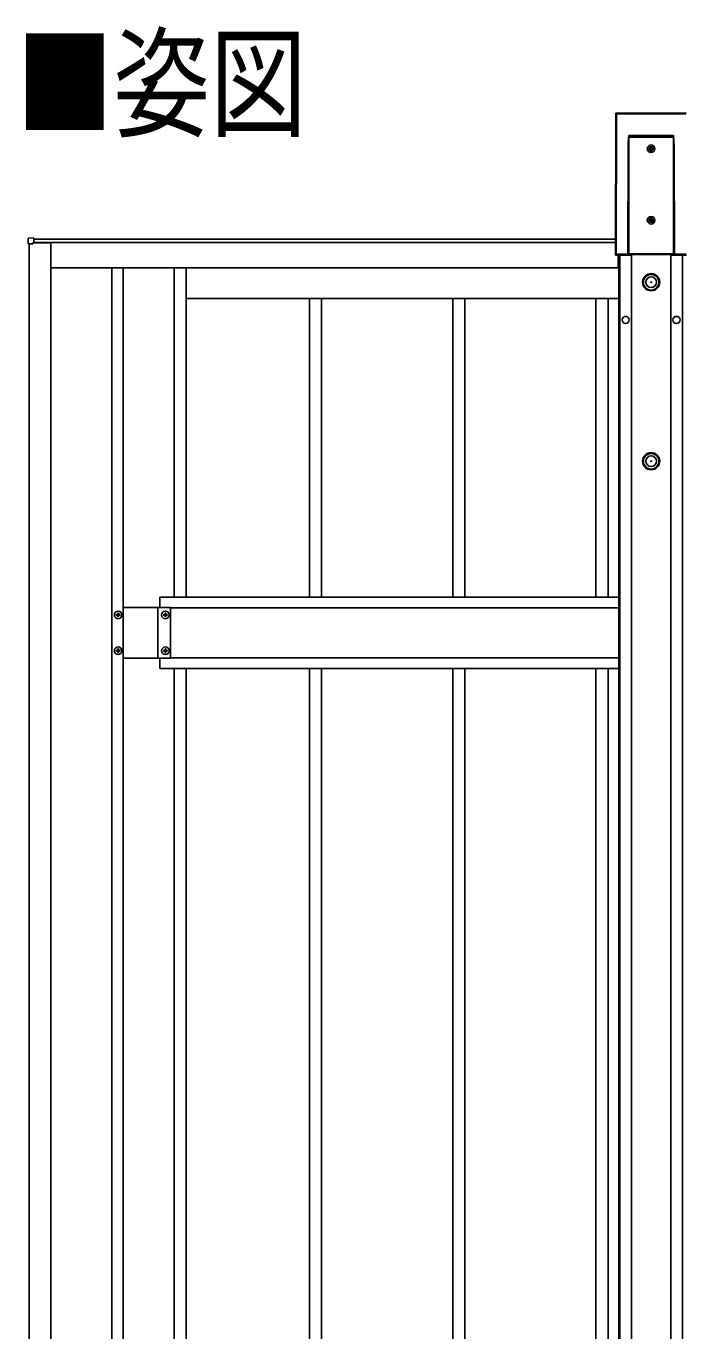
# Model space of a CAD drawing. Units: millimetres, scale not verified. Extents: x -10512 to 10512, y -7425 to 7425.
# Drawn here: x -2967 to -2050, y 366 to 2188 of the extents above; entities that cross this region are included whole.
import ezdxf
from ezdxf.enums import TextEntityAlignment as Align

# ---------------------------------------------------------------- set-up
doc = ezdxf.new("R2010")
doc.units = ezdxf.units.MM
doc.header["$LTSCALE"] = 30
doc.layers.add('0-2_USER1', color=3, linetype='Continuous')
doc.layers.add('0-5_YKK_A1', color=4, linetype='Continuous')
doc.styles.add('ＭＳ ゴシック', font='')
doc.styles.get('ＭＳ ゴシック').set_extended_font_data('MS Gothic')

msp = doc.modelspace()

# ---------------------------------------------------------------- linework, layer by layer
at = {"layer": '0-5_YKK_A1'}
for p, q in [((-2143.71, 2065.91), (-2144.34, 1868.77)), ((-2143.85, 1869.25), (-2143.23, 2065.43)), ((-2143.7, 2065.91), (-2143.71, 2065.91)), ((-2143.23, 2065.43), (-2143.7, 2065.91)), ((-2142.73, 2065.4), (-2143.36, 1869.22)), ((-2045.7, 2066.41), (-2143.21, 2066.41)), ((-2143.21, 2066.41), (-2142.73, 2065.93)), ((-2045.7, 2066.41), (-2143.21, 2066.41)), ((-2143.21, 2066.41), (-2143.21, 2066.41)), ((-2142.73, 2065.93), (-2046.17, 2065.93)), ((-2142.73, 2065.93), (-2142.73, 2065.4)), ((-2046.17, 2065.4), (-2142.73, 2065.4)), ((-2125.51, 2035.32), (-2063.39, 2035.32)), ((-2063.39, 2032.71), (-2125.51, 2032.71)), ((-2125.51, 2032.71), (-2125.51, 1869.78)), ((-2063.39, 1869.78), (-2063.39, 2032.71)), ((-2126.98, 1869.33), (-2126.51, 2016.11)), ((-2126.01, 2016.09), (-2126.48, 1869.3)), ((-2126.01, 1869.78), (-2126.01, 2016.09)), ((-2093.97, 2018.18), (-2093.97, 2019.14)), ((-2062.89, 2016.09), (-2062.89, 1869.78)), ((-2062.42, 1869.3), (-2062.89, 2016.09)), ((-2062.39, 2016.11), (-2061.92, 1869.33)), ((-2093.97, 1918.18), (-2093.97, 1919.14)), ((-2955.95, 1892.1), (-2963.48, 1891.64)), ((-2963.48, 1883.9), (-2957.77, 1883.9)), ((-2962.45, -1225.13), (-2962.45, 1883.9)), ((-2957.77, 1883.9), (-2957.45, 1883.9)), ((-2957.45, 1883.9), (-2957.45, 1885.1)), ((-2932.45, 1885.08), (-2957.45, 1885.08)), ((-2956.95, 1885.08), (-2956.95, 1885.4)), ((-2955.95, 1891.6), (-2955.95, 1892.1)), ((-2955.95, 1885.7), (-2955.95, 1891.6)), ((-2955.95, 1890.58), (-2144.27, 1890.58)), ((-2955.95, 1885.58), (-2144.28, 1885.58)), ((-2953.95, 1885.56), (-2144.28, 1885.56)), ((-2953.95, 1885.56), (-2953.95, 1885.08)), ((-2932.45, -1191.83), (-2932.45, 1885.08)), ((-2144.34, 1868.77), (-2144.34, 1868.77)), ((-2143.36, 1868.75), (-2143.84, 1868.27)), ((-2143.84, 1868.27), (-2123.08, 1868.27)), ((-2143.84, 1868.27), (-2123.08, 1868.27)), ((-2143.84, 1868.27), (-2143.84, 1868.27)), ((-2143.36, 1869.22), (-2126.97, 1869.22)), ((-2143.36, 1869.22), (-2143.36, 1868.75)), ((-2126.04, 1868.75), (-2143.36, 1868.75)), ((-2140.45, 1850.59), (-2140.45, 1868.27)), ((-2140.45, 1850.58), (-2140.45, 1868.27)), ((-2140.45, 1865.59), (-2139.45, 1865.59)), ((-2139.45, 1868.27), (-2139.45, -824.85)), ((-2138.25, 1868.27), (-2138.25, -824.85)), ((-2126.48, 1869.3), (-2126.01, 1869.78)), ((-2125.51, 1869.28), (-2126.04, 1868.75)), ((-2125.51, 1869.78), (-2063.39, 1869.78)), ((-2125.51, 1869.78), (-2125.51, 1869.28)), ((-2063.39, 1869.28), (-2125.51, 1869.28)), ((-2123.08, 1868.27), (-2122.83, 1869.15)), ((-2122.83, 1869.15), (-2065.95, 1869.15)), ((-2121.95, 1869.15), (-2121.95, -706.68)), ((-2066.95, 1869.15), (-2066.95, -706.68)), ((-2065.95, 1869.15), (-2065.7, 1868.27)), ((-2065.7, 1868.27), (-2045.06, 1868.27)), ((-2065.7, 1868.27), (-2045.06, 1868.27)), ((-2063.39, 1869.78), (-2063.39, 1869.28)), ((-2062.86, 1868.75), (-2063.39, 1869.28)), ((-2062.89, 1869.78), (-2062.42, 1869.3)), ((-2045.55, 1868.75), (-2062.86, 1868.75)), ((-2061.93, 1869.22), (-2045.55, 1869.22)), ((-2050.65, 1868.27), (-2050.65, -824.85)), ((-2932.45, 1850.58), (-2140.45, 1850.58)), ((-2847.45, 1850.58), (-2847.45, -1191.83)), ((-2831.45, 1850.58), (-2831.45, -1191.83)), ((-2760.45, 1850.58), (-2760.45, 1390.59)), ((-2743.45, 1850.58), (-2743.45, 1390.59)), ((-2743.45, 1807.59), (-2556.35, 1807.59)), ((-2571.45, 1390.59), (-2571.45, 1807.59)), ((-2571.45, 1807.59), (-2356.35, 1807.59)), ((-2554.45, 1390.59), (-2554.45, 1807.59)), ((-2371.45, 1390.59), (-2371.45, 1807.59)), ((-2371.45, 1807.59), (-2156.35, 1807.59)), ((-2354.45, 1390.59), (-2354.45, 1807.59)), ((-2171.45, 1390.59), (-2171.45, 1807.59)), ((-2171.45, 1807.59), (-2139.45, 1807.59)), ((-2154.45, 1390.59), (-2154.45, 1807.59)), ((-2780.45, 1390.59), (-2780.45, 1376.09)), ((-2780.45, 1390.59), (-2139.45, 1390.59)), ((-2838.93, 1367.03), (-2838.93, 1367.99)), ((-2765.45, 1376.09), (-2831.45, 1376.09)), ((-2765.45, 1376.09), (-2831.45, 1376.09)), ((-2782.95, 1305.09), (-2782.95, 1376.09)), ((-2782.95, 1305.09), (-2782.95, 1376.09)), ((-2772.93, 1367.03), (-2772.93, 1367.99)), ((-2765.45, 1305.09), (-2765.45, 1376.09)), ((-2765.45, 1305.09), (-2765.45, 1376.09)), ((-2765.45, 1375.59), (-2139.45, 1375.59)), ((-2838.93, 1317.03), (-2838.93, 1317.99)), ((-2772.93, 1317.03), (-2772.93, 1317.99)), ((-2765.45, 1305.09), (-2831.45, 1305.09)), ((-2765.45, 1305.09), (-2831.45, 1305.09)), ((-2780.45, 1290.59), (-2780.45, 1305.09)), ((-2765.45, 1305.59), (-2139.45, 1305.59)), ((-2780.45, 1290.59), (-2139.45, 1290.59)), ((-2760.45, 1290.59), (-2760.45, -631.83)), ((-2743.45, 1290.59), (-2743.45, -631.83)), ((-2571.45, -631.83), (-2571.45, 1290.59)), ((-2554.45, -631.83), (-2554.45, 1290.59)), ((-2371.45, -631.83), (-2371.45, 1290.59)), ((-2354.45, -631.83), (-2354.45, 1290.59)), ((-2171.45, -631.83), (-2171.45, 1290.59)), ((-2154.45, -631.83), (-2154.45, 1290.59))]:
    msp.add_line(p, q, dxfattribs=at)
for points in [[(-2143.7, 2065.91), (-2144.34, 1868.77), (-2143.85, 1869.25)], [(-2125.87, 2032.73), (-2125.6, 2034.71), (-2125.51, 2035.28), (-2125.51, 2035.32)], [(-2125.51, 2032.71), (-2125.53, 2032.71), (-2125.56, 2032.71), (-2125.58, 2032.71), (-2125.6, 2032.71), (-2125.63, 2032.71), (-2125.65, 2032.71), (-2125.67, 2032.71), (-2125.69, 2032.71)], [(-2063.21, 2032.71), (-2063.35, 2034.7), (-2063.39, 2035.28), (-2063.39, 2035.32)], [(-2063.39, 2032.71), (-2063.37, 2032.71), (-2063.34, 2032.71), (-2063.32, 2032.71), (-2063.3, 2032.71), (-2063.28, 2032.71), (-2063.25, 2032.71), (-2063.23, 2032.71), (-2063.21, 2032.71)], [(-2095.89, 2017.22), (-2096.85, 2017.22), (-2096.85, 2016.26), (-2095.89, 2016.26)], [(-2093.97, 2019.14), (-2094.93, 2019.14), (-2094.93, 2018.18)], [(-2094.93, 2015.3), (-2094.93, 2014.34), (-2093.97, 2014.34), (-2093.97, 2015.3)], [(-2093.01, 2016.26), (-2092.05, 2016.26), (-2092.05, 2017.22), (-2093.01, 2017.22)], [(-2095.89, 1917.22), (-2096.85, 1917.22), (-2096.85, 1916.26), (-2095.89, 1916.26)], [(-2093.97, 1919.14), (-2094.93, 1919.14), (-2094.93, 1918.18)], [(-2094.93, 1915.3), (-2094.93, 1914.34), (-2093.97, 1914.34), (-2093.97, 1915.3)], [(-2093.01, 1916.26), (-2092.05, 1916.26), (-2092.05, 1917.22), (-2093.01, 1917.22)], [(-2963.95, 1891.14), (-2963.95, 1883.9), (-2963.48, 1883.9)], [(-2957.15, 1885.4), (-2955.95, 1885.4), (-2955.95, 1885.7)], [(-2125.51, 1869.78), (-2125.6, 1869.78), (-2125.69, 1869.78), (-2125.78, 1869.78), (-2125.85, 1869.78), (-2125.92, 1869.78), (-2125.96, 1869.78), (-2126, 1869.78), (-2126.01, 1869.78)], [(-2063.39, 1869.78), (-2063.3, 1869.78), (-2063.21, 1869.78), (-2063.12, 1869.78), (-2063.05, 1869.78), (-2062.99, 1869.78), (-2062.94, 1869.78), (-2062.91, 1869.78), (-2062.89, 1869.78)], [(-2838.93, 1367.99), (-2837.97, 1367.99), (-2837.97, 1367.03)], [(-2772.93, 1367.99), (-2771.97, 1367.99), (-2771.97, 1367.03)], [(-2839.89, 1365.11), (-2840.85, 1365.11), (-2840.85, 1366.07), (-2839.89, 1366.07)], [(-2837.97, 1364.15), (-2837.97, 1363.19), (-2838.93, 1363.19), (-2838.93, 1364.15)], [(-2837.01, 1366.07), (-2836.05, 1366.07), (-2836.05, 1365.11), (-2837.01, 1365.11)], [(-2773.89, 1365.11), (-2774.85, 1365.11), (-2774.85, 1366.07), (-2773.89, 1366.07)], [(-2771.97, 1364.15), (-2771.97, 1363.19), (-2772.93, 1363.19), (-2772.93, 1364.15)], [(-2771.01, 1366.07), (-2770.05, 1366.07), (-2770.05, 1365.11), (-2771.01, 1365.11)], [(-2839.89, 1315.11), (-2840.85, 1315.11), (-2840.85, 1316.07), (-2839.89, 1316.07)], [(-2838.93, 1317.99), (-2837.97, 1317.99), (-2837.97, 1317.03)], [(-2837.97, 1314.15), (-2837.97, 1313.19), (-2838.93, 1313.19), (-2838.93, 1314.15)], [(-2837.01, 1316.07), (-2836.05, 1316.07), (-2836.05, 1315.11), (-2837.01, 1315.11)], [(-2773.89, 1315.11), (-2774.85, 1315.11), (-2774.85, 1316.07), (-2773.89, 1316.07)], [(-2772.93, 1317.99), (-2771.97, 1317.99), (-2771.97, 1317.03)], [(-2771.97, 1314.15), (-2771.97, 1313.19), (-2772.93, 1313.19), (-2772.93, 1314.15)], [(-2771.01, 1316.07), (-2770.05, 1316.07), (-2770.05, 1315.11), (-2771.01, 1315.11)]]:
    msp.add_lwpolyline(points, dxfattribs=at)
for centre, radius in [((-2094.45, 2016.74), 5.3), ((-2094.45, 2016.74), 3), ((-2094.45, 1916.74), 5.3), ((-2094.45, 1916.74), 3), ((-2094.39, 1830.24), 12), ((-2094.39, 1830.24), 10.88), ((-2094.39, 1830.24), 7.48), ((-2094.39, 1830.24), 0.5), ((-2129.95, 1777.59), 5), ((-2058.95, 1777.59), 5), ((-2094.39, 1580.24), 12), ((-2094.39, 1580.24), 10.88), ((-2094.39, 1580.24), 7.48), ((-2094.39, 1580.24), 0.5), ((-2838.45, 1365.59), 5.3), ((-2772.45, 1365.59), 5.3), ((-2838.45, 1315.59), 5.3), ((-2772.45, 1315.59), 5.3)]:
    msp.add_circle(centre, radius, dxfattribs=at)
for centre, radius, start, end in [((-2143.21, 2065.91), 0.5, 90, 179.81634), ((-2143.2, 2065.9), 0.501, 90.24971, 179.75029), ((-2142.72, 2065.43), 0.501, 90.24971, 179.75029), ((-2142.83, 2068.16), 2.76, 261.80183, 272.1952), ((-2127.08, 2023.73), 9.09, 81.20266, 82.35702), ((-1684.13, 2002.74), 442.57, 175.77814, 176.1178), ((-2362.13, 1991.74), 301.89, 7.80423, 8.30085), ((-2061.82, 2023.73), 9.09, 97.64298, 98.79734), ((-2126.4, 2013.36), 2.76, 81.80183, 92.1952), ((-2095.89, 2018.18), 0.96, 270, 0), ((-2095.89, 2015.3), 0.96, 0, 90), ((-2093.01, 2018.18), 0.96, 180, 270), ((-2093.01, 2015.3), 0.96, 90, 180), ((-2062.5, 2013.36), 2.76, 87.8048, 98.19817), ((-2095.89, 1918.18), 0.96, 270, 0), ((-2095.89, 1915.3), 0.96, 0, 90), ((-2093.01, 1918.18), 0.96, 180, 270), ((-2093.01, 1915.3), 0.96, 90, 180), ((-2963.45, 1891.14), 0.5, 93.5, 180), ((-2957.15, 1885.1), 0.3, 90, 180), ((-2143.84, 1868.77), 0.5, 179.81634, 270), ((-2143.83, 1868.77), 0.501, 180.24971, 269.75029), ((-2143.46, 1871.98), 2.76, 261.80183, 272.1952), ((-2143.35, 1869.25), 0.501, 180.24971, 269.75029), ((-2126.87, 1866.57), 2.76, 81.80183, 92.1952), ((-2126.57, 1866.46), 2.79, 88.18282, 98.39155), ((-2125.51, 1869.78), 0.501, 180.24971, 269.75029), ((-2063.39, 1869.78), 0.501, 270.24971, 359.75029), ((-2062.03, 1866.57), 2.76, 87.8048, 98.19817), ((-2062.33, 1866.46), 2.79, 81.60845, 91.81718), ((-2839.89, 1367.03), 0.96, 270, 0), ((-2837.01, 1367.03), 0.96, 180, 270), ((-2773.89, 1367.03), 0.96, 270, 0), ((-2771.01, 1367.03), 0.96, 180, 270), ((-2839.89, 1364.15), 0.96, 0, 90), ((-2837.01, 1364.15), 0.96, 90, 180), ((-2773.89, 1364.15), 0.96, 0, 90), ((-2771.01, 1364.15), 0.96, 90, 180), ((-2839.89, 1317.03), 0.96, 270, 0), ((-2839.89, 1314.15), 0.96, 0, 90), ((-2837.01, 1317.03), 0.96, 180, 270), ((-2837.01, 1314.15), 0.96, 90, 180), ((-2773.89, 1317.03), 0.96, 270, 0), ((-2773.89, 1314.15), 0.96, 0, 90), ((-2771.01, 1317.03), 0.96, 180, 270), ((-2771.01, 1314.15), 0.96, 90, 180)]:
    msp.add_arc(centre, radius, start, end, dxfattribs=at)
for centre, major_axis, ratio, start_param, end_param in [((-2125.51, 2014.95), (0, -19.08), 0.052413, 3.5123474, 4.6513024), ((-2125.51, 2014.92), (0, -19.08), 0.026207, 3.5123474, 4.6513024), ((-2122.42, 2032.71), (0, -50), 0.061774, 4.6600291, 4.7123946), ((-2066.48, 2032.71), (0, -50), 0.061774, 1.5707907, 1.6231562), ((-2063.39, 2014.92), (0, -19.08), 0.026207, 1.6318829, 2.7708379), ((-2063.39, 2014.95), (0, -19.08), 0.052413, 1.6318829, 2.7708379), ((-2125.98, 1869.33), (-0.543, -0.848), 0.992387, 5.2824884, 5.3922079), ((-2126.04, 1869.25), (0.941, -0.042), 0.529688, 3.2789358, 4.7362857), ((-2125.98, 1869.31), (-0.293, -0.417), 0.981557, 5.3232786, 5.4329981), ((-2126.04, 1869.25), (0.185, -0.478), 0.839234, 4.3937254, 5.8510754), ((-2062.86, 1869.25), (-0.185, -0.478), 0.839234, 0.4321099, 1.8894599), ((-2062.86, 1869.25), (0.941, 0.042), 0.529688, 4.6884922, 6.1458421), ((-2062.92, 1869.31), (0.293, -0.417), 0.981557, 0.8501872, 0.9599067), ((-2062.92, 1869.33), (0.543, -0.848), 0.992387, 0.8909775, 1.0006969)]:
    msp.add_ellipse(centre, major_axis=major_axis, ratio=ratio, start_param=start_param, end_param=end_param, dxfattribs=at)

# ---------------------------------------------------------------- texts
at = {"layer": '0-2_USER1', "style": 'ＭＳ ゴシック', "width": 0.8}
msp.add_text('■姿図', height=123.8, dxfattribs=at).set_placement((-2980.46, 2009.01), align=Align.BOTTOM_LEFT)

doc.saveas('drawing.dxf')
